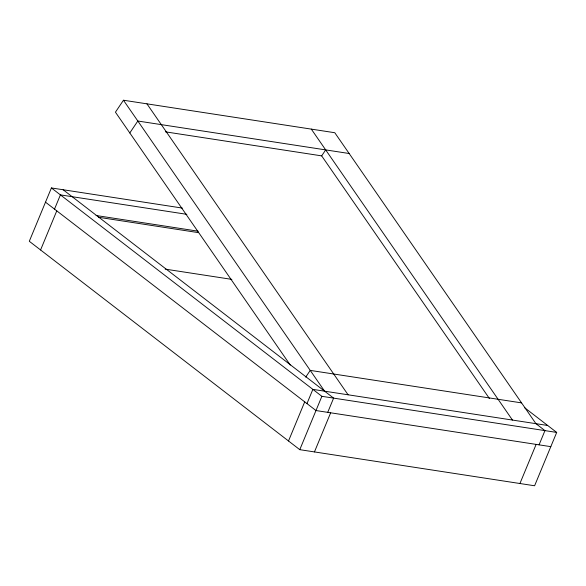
<?xml version="1.0" encoding="UTF-8"?>
<svg xmlns="http://www.w3.org/2000/svg" width="586" height="586" viewBox="0 0 586 586"><rect width="100%" height="100%" fill="white"/><g stroke="black" fill="none" stroke-linecap="round" stroke-linejoin="round"><path stroke-width="0.88" d="M182.356 208.081L51.4 187.945L29.3 241.285L299.783 449.667L534.6 485.772L556.7 432.424L524.536 407.644M54.52 209.114L60.409 194.889L186.853 214.33M40.573 249.973L56.776 210.85M288.51 440.98L304.713 401.864M306.969 403.6L312.858 389.375L547.683 425.48M299.783 449.667L321.875 396.319L51.4 187.945M327.728 412.346L333.617 398.121L63.134 189.747M314.455 451.923L330.658 412.8M519.928 483.516L536.131 444.393M539.069 444.847L544.958 430.622L535.941 423.671L334.796 132.729L123.456 100.228L115.435 112.175L290.268 365.063M129.799 132.956L137.827 121.016L349.168 153.51M165.42 131.843L321.67 155.869L325.684 149.899M305.716 377.113L310.236 370.396L521.577 402.89M96.067 215.501L198.127 231.192M98.485 217.267L198.515 232.642M165.193 269.128L231.88 279.383M321.875 396.319L556.7 432.424M550.811 446.649L315.986 410.544L45.503 202.17M311.312 129.118L512.457 420.059M321.67 155.869L489.405 398.495M146.94 103.839L348.084 394.788M123.456 100.228L324.6 391.177"/></g></svg>
